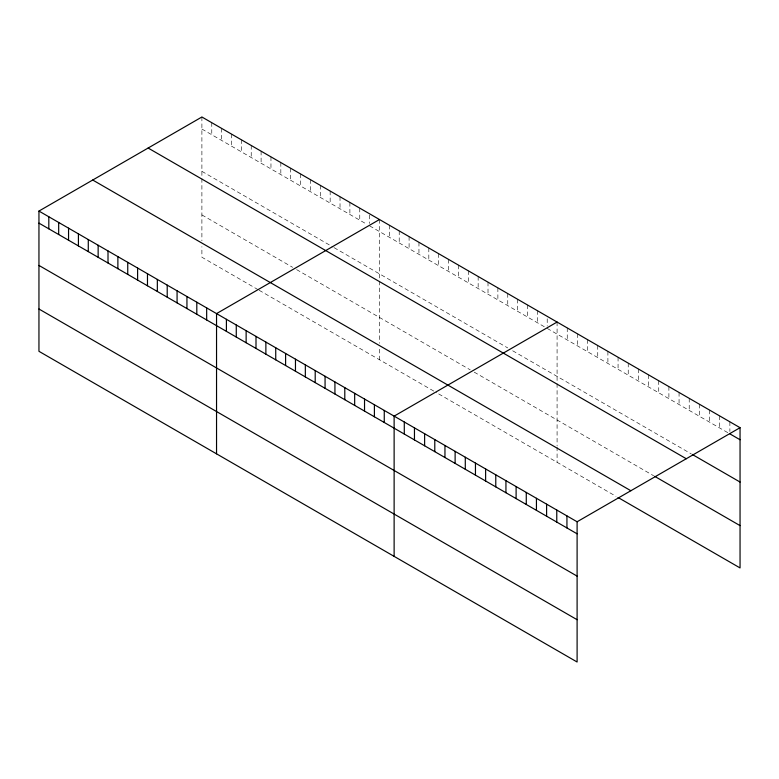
<?xml version="1.0" encoding="UTF-8"?>
<svg xmlns="http://www.w3.org/2000/svg" width="779" height="779" viewBox="0 0 779 779"><rect width="100%" height="100%" fill="white"/><g stroke="black" fill="none" stroke-linecap="round" stroke-linejoin="round"><path stroke-width="0.58" stroke-dasharray="3.9 2.92" d="M201.897 129.041L366.666 224.167M369.626 225.881L545.242 327.268M547.209 328.407L728.871 433.29M201.897 171.341L333.12 247.099M334.103 247.673L507.752 347.921M512.679 350.774L691.255 453.875M201.897 214.926L292.67 267.333M296.614 269.612L470.253 369.859M474.207 372.138L653.649 475.745M258.141 289.7L201.897 257.226L201.897 246.651M259.125 290.265L436.717 392.791M438.684 393.931L616.033 496.33M729.884 421.828L729.884 431.459M719.718 415.957L719.718 428.002M709.552 410.085L709.552 422.14M699.386 404.223L699.386 416.268M689.22 398.351L689.22 410.397M679.064 392.48L679.064 404.525M668.898 386.608L668.898 398.663M658.732 380.746L658.732 392.791M648.566 374.874L648.566 386.92M638.4 369.003L638.4 381.058M628.234 363.141L628.234 375.186M618.068 357.269L618.068 369.314M607.902 351.397L607.902 363.452M597.736 345.535L597.736 357.58M587.57 339.663L587.57 351.709M577.405 333.792L577.405 345.837M567.248 327.93L567.248 339.975M557.082 322.058L557.082 382.46M557.082 383.667L557.082 445.841M557.082 447.01L557.082 462.288M547.209 318.767L547.209 326.002M537.344 310.665L537.344 322.71M527.48 304.969L527.48 317.014M517.616 299.272L517.616 311.318M507.752 293.576L507.752 305.621M497.878 287.879L497.878 299.925M488.014 282.183L488.014 294.228M478.15 276.487L478.15 288.532M468.286 270.79L468.286 282.835M458.422 265.094L458.422 277.139M448.548 259.397L448.548 271.443M438.684 253.701L438.684 265.746M428.82 248.004L428.82 260.059M418.956 242.308L418.956 254.363M409.092 236.612L409.092 248.667M399.218 230.915L399.218 242.97M389.354 225.219L389.354 237.274M379.49 219.522L379.49 279.924M379.49 281.141L379.49 343.305M379.49 349.187L379.49 359.762M369.626 215.033L369.626 223.466M359.762 208.129L359.762 220.184M349.888 202.443L349.888 214.488M340.024 196.746L340.024 208.791M330.16 191.05L330.16 203.095M320.296 185.353L320.296 197.399M310.432 179.657L310.432 191.702M300.558 173.96L300.558 186.006M290.694 168.264L290.694 180.309M280.829 162.568L280.829 174.613M270.965 156.871L270.965 168.916M261.101 151.175L261.101 163.22M251.227 145.478L251.227 157.524M241.363 139.782L241.363 151.827M231.499 134.085L231.499 146.131M221.635 128.389L221.635 140.434M211.771 122.692L211.771 134.738M201.897 116.996L201.897 177.398M201.897 178.605L201.897 240.779"/><path stroke-width="1.17" d="M38.95 211.07L577.103 521.774L577.103 662.004L38.95 351.31L38.95 211.07L201.897 116.996L740.05 427.69L740.05 567.93L618.068 497.499M379.49 219.522L216.543 313.606L216.543 453.836M557.082 322.058L394.125 416.132L394.125 556.372M577.103 521.774L740.05 427.69M729.884 433.874L740.05 439.746M692.278 454.459L740.05 482.045M148.127 148.039L686.28 458.743M654.662 476.329L740.05 525.621M92.72 180.027L630.873 490.731M38.95 223.125L577.103 533.819M38.95 265.425L577.103 576.119M38.95 309.01L577.103 619.704M566.937 515.902L566.937 527.948M556.771 510.031L556.771 522.086M546.605 504.169L546.605 516.214M536.439 498.297L536.439 510.342M526.273 492.425L526.273 504.48M516.107 486.563L516.107 498.609M505.941 480.692L505.941 492.737M495.775 474.82L495.775 486.875M485.619 468.958L485.619 481.003M475.453 463.086L475.453 475.132M465.287 457.215L465.287 469.26M455.121 451.343L455.121 463.398M444.955 445.481L444.955 457.526M434.789 439.609L434.789 451.654M424.623 433.737L424.623 445.792M414.457 427.875L414.457 439.921M404.291 422.004L404.291 434.049M384.261 410.436L384.261 422.491M374.397 404.739L374.397 416.794M364.533 399.043L364.533 411.098M354.669 393.346L354.669 405.401M344.795 387.65L344.795 399.705M334.931 381.963L334.931 394.008M325.067 376.267L325.067 388.312M315.203 370.57L315.203 382.616M305.339 364.874L305.339 376.919M295.465 359.177L295.465 371.223M285.601 353.481L285.601 365.526M275.737 347.785L275.737 359.83M265.873 342.088L265.873 354.133M255.999 336.392L255.999 348.437M246.135 330.695L246.135 342.741M236.271 324.999L236.271 337.044M226.407 319.302L226.407 331.348M206.669 307.909L206.669 319.955M196.805 302.213L196.805 314.258M186.941 296.517L186.941 308.562M177.076 290.82L177.076 302.865M167.212 285.124L167.212 297.169M157.339 279.427L157.339 291.473M147.474 273.731L147.474 285.776M137.61 268.034L137.61 280.08M127.746 262.338L127.746 274.383M117.882 256.642L117.882 268.687M108.008 250.945L108.008 263M98.144 245.249L98.144 257.304M88.28 239.552L88.28 251.607M78.416 233.856L78.416 245.911M68.552 228.159L68.552 240.214M58.678 222.463L58.678 234.518M48.814 216.766L48.814 228.822"/></g></svg>
